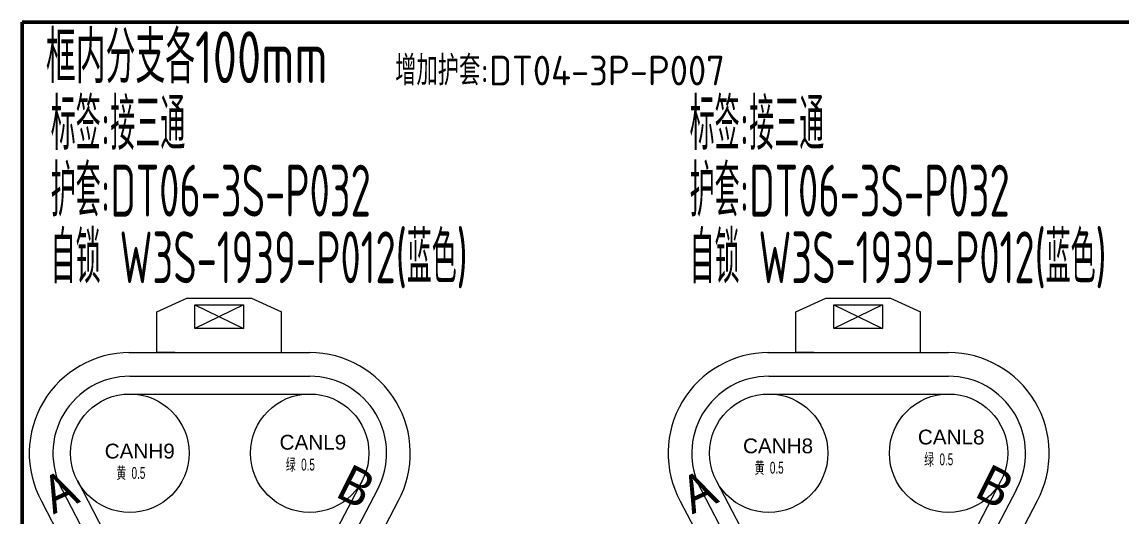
# Model space of a CAD drawing. Header units: millimetres. Extents: x 62 to 1873, y 998 to 1938.
# Drawn here: x 409.6 to 483.9, y 1318.9 to 1352.4 of the extents above; entities that cross this region are included whole.
import ezdxf

# ---------------------------------------------------------------- set-up
doc = ezdxf.new("R2010")
doc.units = ezdxf.units.MM
for name, color, linetype, lineweight in [('1轮廓实线层', 7, 'Continuous', 50), ('AM60', 3, 'Continuous', 25), ('护套层', 3, 'Continuous', 0)]:
    doc.layers.add(name, color=color, linetype=linetype, lineweight=lineweight)
doc.layers.add('孔名层', color=1, linetype='Continuous')
doc.layers.add('线色线径', color=1, linetype='Continuous')
doc.styles.add('ISO Proportional', font='isocp.shx', dxfattribs={"bigfont": 'gbcbig.shx'})
doc.styles.get("Standard").update_dxf_attribs({"font": 'arial.ttf'})
doc.styles.add('TH_GBDIM', font='gbenor.shx', dxfattribs={"width": 0.8, "bigfont": 'gbcbig.shx'})
doc.styles.add('孔名字体', font='', dxfattribs={"height": 5, "bigfont": 'gbcbig.shx'})
doc.styles.add('技术要求及剖视用', font='gbenor.shx', dxfattribs={"width": 0.7, "bigfont": 'gbcbig.shx'})
doc.styles.get('孔名字体').set_extended_font_data('Microsoft YaHei')

# ---------------------------------------------------------------- blocks, each defined once
blk = doc.blocks.new('DT06-3S-P032-Out21521105156')
for p, q in [((-29.331, -14.824), (-27.311, -13.897)), ((-27.311, -13.897), (-22.939, -13.897)), ((-22.939, -13.897), (-20.92, -14.824)), ((-29.331, -17.579), (-29.331, -14.824)), ((-23.486, -14.346), (-26.765, -15.946)), ((-26.765, -14.346), (-23.486, -15.946)), ((-20.92, -17.579), (-20.92, -14.824)), ((-31.239, -17.579), (-19.012, -17.579)), ((-28.122, -17.579), (-29.331, -17.579)), ((-22.129, -17.579), (-20.92, -17.579)), ((-31.164, -19.178), (-19.012, -19.178)), ((-31.164, -20.378), (-18.998, -20.378)), ((-34.711, -26.227), (-28.765, -37.586)), ((-15.473, -26.238), (-21.543, -37.862)), ((-35.738, -26.851), (-29.591, -38.61)), ((-14.43, -26.819), (-20.66, -38.735)), ((-37.145, -27.612), (-30.969, -39.423)), ((-13.024, -27.581), (-19.297, -39.573)), ((-34.8, -30.697), (-35.976, -29.849)), ((-33.947, -30.255), (-34.8, -30.697)), ((-34.507, -31.261), (-35.083, -31.556)), ((-34.507, -31.261), (-32.498, -35.136)), ((-32.498, -35.136), (-33.057, -35.432)), ((-31.354, -35.258), (-32.206, -35.7)), ((-32.206, -35.7), (-32.17, -37.128))]:
    blk.add_line(p, q)
blk.add_lwpolyline([(-26.765, -14.346), (-23.486, -14.346), (-23.486, -15.946), (-26.765, -15.946)], close=True)
for centre in [(-31.164, -24.378), (-19.012, -24.378), (-25.088, -36.01)]:
    blk.add_circle(centre, 4)
for centre, radius, start, end in [((-31.164, -24.378), 6.799, 90, 208.40246), ((-19.012, -24.378), 6.799, 331.59754, 90), ((-31.164, -24.378), 5.2, 90, 208.40246), ((-19.012, -24.378), 5.2, 331.59754, 90), ((-25.088, -36.01), 5.2, 210, 328.40246), ((-25.088, -36.01), 6.799, 210, 328.40246)]:
    blk.add_arc(centre, radius, start, end)
at = {"layer": '孔名层', "style": '孔名字体'}
for s, rotation, p in [('B', 333.35123, (-17.398, -27.251)), ('A', 24.85285, (-36.334, -28.519)), ('C', 268.55868, (-26.043, -40.227))]:
    blk.add_text(s, height=2.5, rotation=rotation, dxfattribs=at).set_placement(p)
at = {"layer": '护套层', "style": '技术要求及剖视用', "width": 0.67}
for tag, p, flags in [('备注', (11.427, 11.354), 8), ('标号', (11.427, 7.354), 8), ('功能', (10.927, 3.354), 8), ('英文功能', (10.927, -0.646), 8), ('编号', (-0.073, -4.646), 8), ('护套号', (10.927, -4.646), 8), ('颜色', (31.927, -4.646), 9), ('厂家', (33.927, -4.646), 9), ('端子', (35.927, -4.646), 9), ('统计到BOM', (31.927, -6.646), 9), ('客户代号', (-0.073, -8.646), 8), ('配件', (10.927, -8.646), 8), ('配置', (31.927, -8.646), 9), ('编码', (33.927, -8.646), 9), ('防水栓', (35.927, -8.646), 9), ('工序', (31.927, -10.646), 9), ('工位', (33.927, -10.646), 9), ('设计软件', (38.687, -10.646), 9), ('附件', (10.927, -12.646), 8), ('视图', (31.927, -12.646), 9), ('方向', (33.927, -12.646), 9), ('盲栓', (35.927, -12.646), 9)]:
    blk.add_attdef(tag, p, '', height=3.5, dxfattribs=dict(at, flags=flags))

msp = doc.modelspace()

# ---------------------------------------------------------------- linework, layer by layer
at = {"layer": '1轮廓实线层', "color": 2}
msp.add_lwpolyline([(409.62, 1352.369), (485.301, 1352.369), (485.301, 1273.365), (409.62, 1273.365)], close=True, dxfattribs=at)

# ---------------------------------------------------------------- block references
at = {"layer": '护套层'}
ref = msp.add_blockref('DT06-3S-P032-Out21521105156', (448.072, 1347.63), dxfattribs=at)
ref.add_attrib('功能', '标签:接三通', (411.563, 1343.733), dxfattribs={"height": 3.5, "style": '技术要求及剖视用', "width": 0.67})
ref.add_attrib('护套号', '护套:DT06-3S-P032', (411.563, 1339.233), dxfattribs={"height": 3.5, "style": '技术要求及剖视用', "width": 0.67})
ref.add_attrib('附件', '自锁 W3S-1939-P012(蓝色)', (411.563, 1334.733), dxfattribs={"height": 3.5, "style": '技术要求及剖视用', "width": 0.67})
ref = msp.add_blockref('DT06-3S-P032-Out21521105156', (491.243, 1347.63), dxfattribs=at)
ref.add_attrib('功能', '标签:接三通', (454.735, 1343.732), dxfattribs={"height": 3.5, "style": '技术要求及剖视用', "width": 0.67})
ref.add_attrib('护套号', '护套:DT06-3S-P032', (454.735, 1339.232), dxfattribs={"height": 3.5, "style": '技术要求及剖视用', "width": 0.67})
ref.add_attrib('附件', '自锁 W3S-1939-P012(蓝色)', (454.735, 1334.732), dxfattribs={"height": 3.5, "style": '技术要求及剖视用', "width": 0.67})

# ---------------------------------------------------------------- texts
at = {"color": 4, "style": 'TH_GBDIM', "width": 0.8}
msp.add_text('框内分支各100mm', height=3.5, dxfattribs=at).set_placement((411.237, 1348.242))
at = {"layer": 'AM60', "color": 6, "style": 'ISO Proportional'}
msp.add_text('增加护套:DT04-3P-P007', height=2, dxfattribs=at).set_placement((434.833, 1348.092))
at = {"layer": 'AM60', "lineweight": 5}
for s, p in [('CANL8', (470.157, 1323.845)), ('CANH9', (415.208, 1322.898)), ('CANL9', (427.024, 1323.494)), ('CANH8', (458.341, 1323.249))]:
    msp.add_text(s, height=1, dxfattribs=at).set_placement(p)
at = {"layer": '线色线径', "lineweight": 5, "width": 0.6}
for s, p in [('绿  0.5', (470.587, 1322.436)), ('黄  0.5', (415.995, 1321.523)), ('绿  0.5', (427.454, 1322.086)), ('黄  0.5', (459.128, 1321.874))]:
    msp.add_text(s, height=0.8, dxfattribs=at).set_placement(p)

doc.saveas('drawing.dxf')
